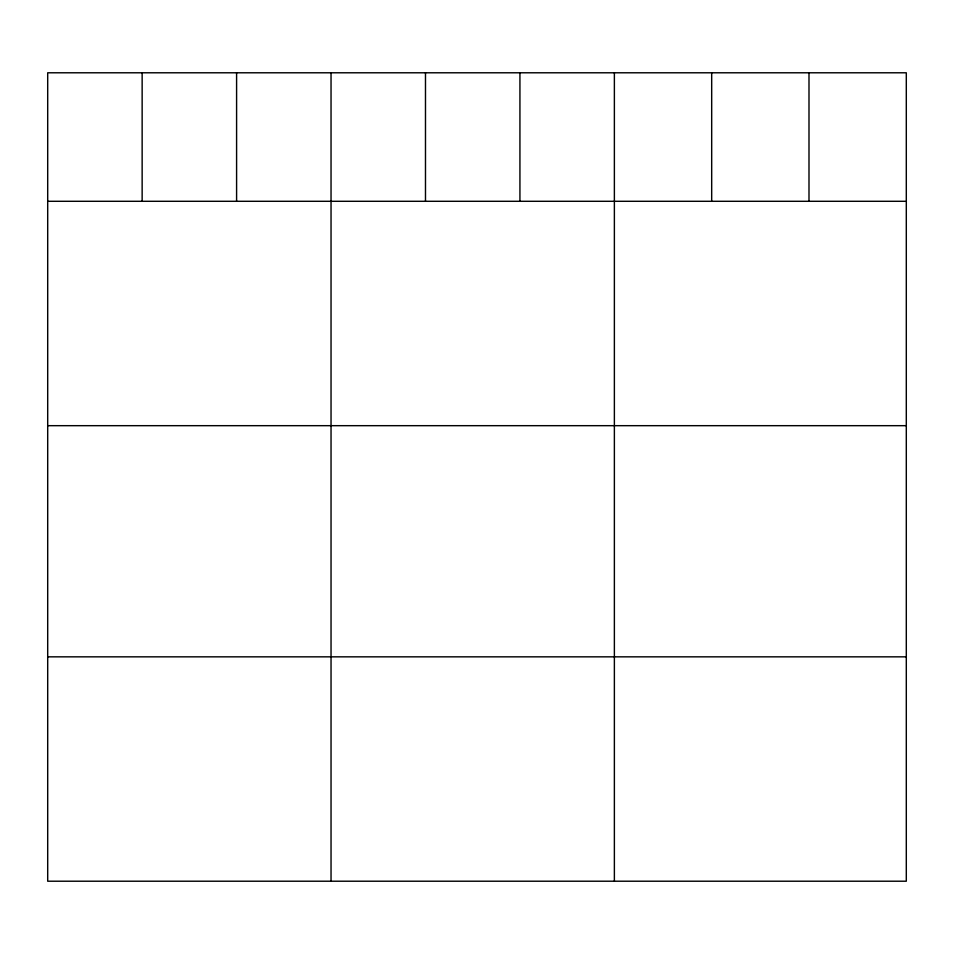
<?xml version="1.0" encoding="UTF-8"?>
<svg xmlns="http://www.w3.org/2000/svg" width="954" height="954" viewBox="0 0 954 954"><rect width="100%" height="100%" fill="white"/><g stroke="black" fill="none" stroke-linecap="round" stroke-linejoin="round"><path stroke-width="1.43" d="M906.3 201.294L906.3 881.21L47.7 881.21L47.7 72.79L906.3 72.79L906.3 201.294L47.7 201.294M47.7 425.675L906.3 425.675M47.7 656.841L906.3 656.841M808.992 72.79L808.992 201.294M711.684 72.79L711.684 201.294M614.376 72.79L614.376 881.21M519.93 72.79L519.93 201.294M425.484 72.79L425.484 201.294M331.038 72.79L331.038 881.21M236.592 72.79L236.592 201.294M142.146 72.79L142.146 201.294"/></g></svg>
